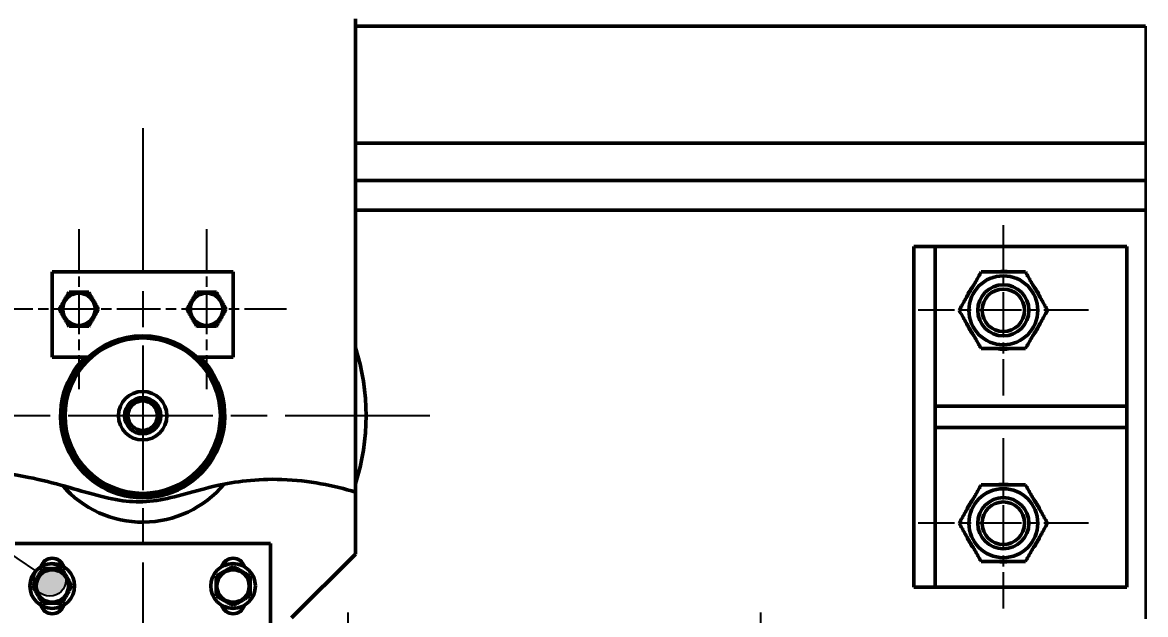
# Model space of a CAD drawing. Header units: millimetres. Extents: x 0 to 25230, y 0 to 17820.
# Drawn here: x 19714 to 21033, y 9835 to 10531 of the extents above; entities that cross this region are included whole.
import ezdxf

# ---------------------------------------------------------------- set-up
doc = ezdxf.new("R2010")
doc.units = ezdxf.units.MM
doc.header["$LTSCALE"] = 30
doc.linetypes.add('CHAIN', pattern=[0.7087, 0.4724, -0.0591, 0.1181, -0.0591])
for name, color, linetype, lineweight in [('Видимые тонкие (ГОСТ)', 7, 'Continuous', 35), ('Видимый контур (ГОСТ)', 7, 'Continuous', 50), ('Линия резьбы (ГОСТ)', 7, 'Continuous', 25), ('Маркер центра (ГОСТ)', 7, 'Continuous', 25), ('Обозначение (ГОСТ)', 7, 'Continuous', 25)]:
    doc.layers.add(name, color=color, linetype=linetype, lineweight=lineweight)
doc.styles.add('Увеличенный текст (ГОСТ)', font='GOST Common Italic.ttf')

# ---------------------------------------------------------------- blocks, each defined once
blk = doc.blocks.new('Номера позиций9')
at = {"layer": 'Обозначение (ГОСТ)'}
h = blk.add_hatch(color=256, dxfattribs=at)
edge = h.paths.add_edge_path(flags=0)
edge.add_arc((658.199, 329.188), 0.625, 0, 360)
for p, q in [((630.507, 347.612), (615.507, 347.612)), ((656.118, 330.573), (630.507, 347.612)), ((630.507, 332.612), (630.507, 347.612)), ((630.507, 332.612), (615.507, 332.612)), ((630.507, 317.612), (630.507, 332.612)), ((656.118, 330.573), (657.679, 329.534)), ((630.507, 317.612), (615.507, 317.612))]:
    blk.add_line(p, q, dxfattribs=at)
blk.add_circle((658.199, 329.188), 0.625, dxfattribs=at)
at = {"layer": 'Обозначение (ГОСТ)', "char_height": 5, "attachment_point": 5, "style": 'Увеличенный текст (ГОСТ)'}
for s, insert in [('11', (623.007, 353.862)), ('14', (623.007, 338.862)), ('15', (623.007, 323.862))]:
    blk.add_mtext(s, dxfattribs=dict(at, insert=insert))

msp = doc.modelspace()

# ---------------------------------------------------------------- linework, layer by layer
at = {"layer": 'Видимые тонкие (ГОСТ)'}
for p, q in [((21033.3907, 10526.3318), (21033.3907, 10388.8318)), ((21033.3907, 10388.8318), (21033.3907, 10345.0818)), ((21033.3907, 10345.0818), (21033.3907, 10310.0818)), ((21033.3907, 10310.0818), (21033.3907, 10305.0818)), ((21033.3907, 10305.0818), (21033.3907, 9830.0818))]:
    msp.add_line(p, q, dxfattribs=at)
at = {"layer": 'Видимый контур (ГОСТ)'}
for p, q in [((20105.0389, 9979.1398), (20105.0389, 10534.8813)), ((21033.3907, 10526.3318), (20105.0389, 10526.3318)), ((21033.3907, 10388.8318), (20105.0389, 10388.8318)), ((20105.0389, 10345.0818), (21033.3907, 10345.0818)), ((21033.3907, 10310.0818), (20105.0389, 10310.0818)), ((20761.2889, 10267.5818), (20761.2889, 9867.5818)), ((20761.2889, 10267.5818), (20776.2889, 10267.5818)), ((20786.2889, 10267.5818), (20776.2889, 10267.5818)), ((20786.2889, 10267.5818), (20786.2889, 10080.0818)), ((20786.2889, 10267.5818), (20816.2889, 10267.5818)), ((20816.2889, 10267.5818), (21001.2889, 10267.5818)), ((21011.2889, 10267.5818), (21001.2889, 10267.5818)), ((21011.2889, 10267.5818), (21011.2889, 10080.0818)), ((19748.7889, 10237.5818), (19748.7889, 10137.5818)), ((19961.2889, 10237.5818), (19748.7889, 10237.5818)), ((19961.2889, 10137.5818), (19961.2889, 10237.5818)), ((20868.7485, 10237.5818), (20868.7485, 10238.1405)), ((20869.2889, 10237.5818), (20869.2889, 10238.1081)), ((19748.7889, 10137.5818), (19791.3012, 10137.5818)), ((19918.7767, 10137.5818), (19961.2889, 10137.5818)), ((20786.2889, 10080.0818), (21011.2889, 10080.0818)), ((20786.2889, 10080.0818), (20786.2889, 10055.0818)), ((21011.2889, 10080.0818), (21011.2889, 10055.0818)), ((20786.2889, 10055.0818), (20786.2889, 9867.5818)), ((21011.2889, 10055.0818), (20786.2889, 10055.0818)), ((21011.2889, 10055.0818), (21011.2889, 9867.5818)), ((20105.0389, 9906.3318), (20105.0389, 9979.1398)), ((20868.7485, 9987.5818), (20868.7485, 9988.1405)), ((20869.2889, 9987.5818), (20869.2889, 9988.1081)), ((20005.0389, 9918.8318), (19705.0389, 9918.8318)), ((20005.0389, 9768.8318), (20005.0389, 9918.8318)), ((20105.0389, 9906.3318), (20030.0389, 9831.3318)), ((20761.2889, 9867.5818), (20776.2889, 9867.5818)), ((20786.2889, 9867.5818), (20776.2889, 9867.5818)), ((20786.2889, 9867.5818), (20816.2889, 9867.5818)), ((20816.2889, 9867.5818), (21001.2889, 9867.5818)), ((21011.2889, 9867.5818), (21001.2889, 9867.5818))]:
    msp.add_line(p, q, dxfattribs=at)
for centre, radius in [((20866.2889, 10192.5818), 40.5), ((20866.2889, 10192.5818), 30), ((20866.2889, 10192.5818), 25), ((19780.0389, 10193.8318), 19), ((19930.0389, 10193.8318), 19), ((19855.0389, 10068.8318), 93.75), ((19855.0389, 10068.8318), 91.25), ((19855.0389, 10068.8318), 28.4669), ((19855.0389, 10068.8318), 21.25), ((19855.0389, 10068.8318), 21.1687), ((19855.0389, 10068.8318), 17.2937), ((20866.2889, 9942.5818), 40.5), ((20866.2889, 9942.5818), 30), ((20866.2889, 9942.5818), 25), ((19748.7889, 9868.8318), 26.25), ((19748.7889, 9868.8318), 19), ((19961.2889, 9868.8318), 26.25), ((19961.2889, 9868.8318), 19)]:
    msp.add_circle(centre, radius, dxfattribs=at)
for centre, radius, start, end in [((20866.2889, 10192.5818), 45.625, 86.9097999, 99.4945245), ((20866.2889, 10192.5818), 45.625, 80.5054755, 86.2298863), ((20866.2889, 10192.5818), 45.625, 140.5054755, 159.4945245), ((20866.2889, 10192.5818), 45.625, 20.5054755, 39.4945245), ((20866.2889, 10192.5818), 45.625, 200.5054755, 219.4945245), ((20866.2889, 10192.5818), 45.625, 320.5054755, 339.4945245), ((19855.0389, 10068.8318), 262.5, 342.2472098, 17.7527902), ((19855.0389, 10068.8318), 96.4798, 134.5544062, 45.4455938), ((20866.2889, 10192.5818), 45.625, 260.5054755, 279.4945245), ((19855.0389, 10068.8318), 125, 221.0323641, 319.9192288), ((20866.2889, 9942.5818), 45.625, 86.9097999, 99.4945245), ((20866.2889, 9942.5818), 45.625, 80.5054755, 86.2298863), ((20866.2889, 9942.5818), 45.625, 140.5054755, 159.4945245), ((20866.2889, 9942.5818), 45.625, 20.5054755, 39.4945245), ((20866.2889, 9942.5818), 45.625, 200.5054755, 219.4945245), ((20866.2889, 9942.5818), 45.625, 320.5054755, 339.4945245), ((19748.7889, 9887.5818), 13.75, 16.7310047, 163.2689953), ((19961.2889, 9887.5818), 13.75, 16.7310047, 163.2689953), ((20866.2889, 9942.5818), 45.625, 260.5054755, 279.4945245), ((19748.7889, 9850.0818), 13.75, 196.7310047, 343.2689953), ((19961.2889, 9850.0818), 13.75, 196.7310047, 343.2689953)]:
    msp.add_arc(centre, radius, start, end, dxfattribs=at)
for points, weights in [([(20814.3274, 10192.5818), (20827.3178, 10215.0818), (20840.3082, 10237.5818)], [1, 1.15470053838, 1]), ([(20840.3082, 10237.5818), (20866.2889, 10237.5818), (20892.2697, 10237.5818)], [1, 1.15470053838, 1]), ([(20892.2697, 10237.5818), (20905.2601, 10215.0818), (20918.2505, 10192.5818)], [1, 1.15470053838, 1]), ([(19768.4919, 10213.8318), (19762.7184, 10203.8318), (19756.9449, 10193.8318)], [1.16025403784, 1.33974596216, 1.16025403784]), ([(19791.586, 10213.8318), (19780.0389, 10213.8318), (19768.4919, 10213.8318)], [1.16025403784, 1.33974596216, 1.16025403784]), ([(19803.133, 10193.8318), (19797.3595, 10203.8318), (19791.586, 10213.8318)], [1.16025403784, 1.33974596216, 1.16025403784]), ([(19918.4919, 10213.8318), (19912.7184, 10203.8318), (19906.9449, 10193.8318)], [1.16025403784, 1.33974596216, 1.16025403784]), ([(19941.586, 10213.8318), (19930.0389, 10213.8318), (19918.4919, 10213.8318)], [1.16025403784, 1.33974596216, 1.16025403784]), ([(19953.133, 10193.8318), (19947.3595, 10203.8318), (19941.586, 10213.8318)], [1.16025403784, 1.33974596216, 1.16025403784]), ([(19756.9449, 10193.8318), (19762.7184, 10183.8318), (19768.4919, 10173.8318)], [1.16025403784, 1.33974596216, 1.16025403784]), ([(19791.586, 10173.8318), (19797.3595, 10183.8318), (19803.133, 10193.8318)], [1.16025403784, 1.33974596216, 1.16025403784]), ([(19906.9449, 10193.8318), (19912.7184, 10183.8318), (19918.4919, 10173.8318)], [1.16025403784, 1.33974596216, 1.16025403784]), ([(19941.586, 10173.8318), (19947.3595, 10183.8318), (19953.133, 10193.8318)], [1.16025403784, 1.33974596216, 1.16025403784]), ([(20840.3082, 10147.5818), (20827.3178, 10170.0818), (20814.3274, 10192.5818)], [1, 1.15470053838, 1]), ([(20918.2505, 10192.5818), (20905.2601, 10170.0818), (20892.2697, 10147.5818)], [1, 1.15470053838, 1]), ([(19768.4919, 10173.8318), (19780.0389, 10173.8318), (19791.586, 10173.8318)], [1.16025403784, 1.33974596216, 1.16025403784]), ([(19918.4919, 10173.8318), (19930.0389, 10173.8318), (19941.586, 10173.8318)], [1.16025403784, 1.33974596216, 1.16025403784]), ([(20892.2697, 10147.5818), (20866.2889, 10147.5818), (20840.3082, 10147.5818)], [1, 1.15470053838, 1]), ([(20814.3274, 9942.5818), (20827.3178, 9965.0818), (20840.3082, 9987.5818)], [1, 1.15470053838, 1]), ([(20840.3082, 9987.5818), (20866.2889, 9987.5818), (20892.2697, 9987.5818)], [1, 1.15470053838, 1]), ([(20892.2697, 9987.5818), (20905.2601, 9965.0818), (20918.2505, 9942.5818)], [1, 1.15470053838, 1]), ([(20840.3082, 9897.5818), (20827.3178, 9920.0818), (20814.3274, 9942.5818)], [1, 1.15470053838, 1]), ([(20918.2505, 9942.5818), (20905.2601, 9920.0818), (20892.2697, 9897.5818)], [1, 1.15470053838, 1]), ([(20892.2697, 9897.5818), (20866.2889, 9897.5818), (20840.3082, 9897.5818)], [1, 1.15470053838, 1]), ([(19737.2419, 9888.8318), (19731.4684, 9878.8318), (19725.6949, 9868.8318)], [1.16025403784, 1.33974596216, 1.16025403784]), ([(19760.336, 9888.8318), (19748.7889, 9888.8318), (19737.2419, 9888.8318)], [1.16025403784, 1.33974596216, 1.16025403784]), ([(19771.883, 9868.8318), (19766.1095, 9878.8318), (19760.336, 9888.8318)], [1.16025403784, 1.33974596216, 1.16025403784]), ([(19961.2889, 9891.9258), (19951.2889, 9886.1523), (19941.2889, 9880.3788)], [1.16025403784, 1.33974596216, 1.16025403784]), ([(19981.2889, 9880.3788), (19971.2889, 9886.1523), (19961.2889, 9891.9258)], [1.16025403784, 1.33974596216, 1.16025403784]), ([(19941.2889, 9880.3788), (19941.2889, 9868.8318), (19941.2889, 9857.2848)], [1.16025403784, 1.33974596216, 1.16025403784]), ([(19981.2889, 9857.2848), (19981.2889, 9868.8318), (19981.2889, 9880.3788)], [1.16025403784, 1.33974596216, 1.16025403784]), ([(19725.6949, 9868.8318), (19731.4684, 9858.8318), (19737.2419, 9848.8318)], [1.16025403784, 1.33974596216, 1.16025403784]), ([(19760.336, 9848.8318), (19766.1095, 9858.8318), (19771.883, 9868.8318)], [1.16025403784, 1.33974596216, 1.16025403784]), ([(19737.2419, 9848.8318), (19748.7889, 9848.8318), (19760.336, 9848.8318)], [1.16025403784, 1.33974596216, 1.16025403784]), ([(19941.2889, 9857.2848), (19951.2889, 9851.5113), (19961.2889, 9845.7378)], [1.16025403784, 1.33974596216, 1.16025403784]), ([(19961.2889, 9845.7378), (19971.2889, 9851.5113), (19981.2889, 9857.2848)], [1.16025403784, 1.33974596216, 1.16025403784])]:
    msp.add_rational_spline(points, weights, degree=2, dxfattribs=at)
msp.add_open_spline([(19605.0389, 10002.0155), (19655.5512, 10007.9596), (19699.5094, 10001.0161), (19757.097, 9988.7086), (19782.7094, 9980.0675), (19830.7177, 9967.9565), (19849.0358, 9965.893), (19893.7237, 9972.7629), (19915.3749, 9980.6431), (19963.489, 9991.2724), (19988.413, 9994.9697), (20050.5073, 9992.8254), (20080.0556, 9986.8224), (20105.0389, 9979.1398)], degree=3, knots=[0.050422132, 0.050422132, 0.050422132, 0.050422132, 6.169552025, 6.169552025, 13.1684522, 13.1684522, 20.799555406, 20.799555406, 28.159297572, 28.159297572, 33.804326252, 33.804326252, 39.723516322, 39.723516322, 39.723516322, 39.723516322], dxfattribs=at)
at = {"layer": 'Линия резьбы (ГОСТ)'}
for centre, radius, start, end in [((20866.2889, 10192.5818), 25.4725, 350, 260), ((19855.0389, 10068.8318), 20, 260, 170), ((20866.2889, 9942.5818), 25.4725, 350, 260)]:
    msp.add_arc(centre, radius, start, end, dxfattribs=at)
at = {"layer": 'Маркер центра (ГОСТ)', "linetype": 'CHAIN', "ltscale": 11.993792}
for p, q in [((19855.0389, 10406.3318), (19855.0389, 9731.3318)), ((20192.5389, 10068.8318), (19517.5389, 10068.8318))]:
    msp.add_line(p, q, dxfattribs=at)
at = {"layer": 'Маркер центра (ГОСТ)', "linetype": 'CHAIN', "ltscale": 3.481192}
for p, q in [((19780.0389, 10287.8318), (19780.0389, 10099.8318)), ((19930.0389, 10287.8318), (19930.0389, 10099.8318)), ((19874.0389, 10193.8318), (19686.0389, 10193.8318)), ((20024.0389, 10193.8318), (19836.0389, 10193.8318))]:
    msp.add_line(p, q, dxfattribs=at)
at = {"layer": 'Маркер центра (ГОСТ)', "linetype": 'CHAIN', "ltscale": 3.703402}
for p, q in [((20866.2889, 10292.5818), (20866.2889, 10092.5818)), ((20966.2889, 10192.5818), (20766.2889, 10192.5818)), ((20866.2889, 10042.5818), (20866.2889, 9842.5818)), ((20966.2889, 9942.5818), (20766.2889, 9942.5818))]:
    msp.add_line(p, q, dxfattribs=at)
at = {"layer": 'Маркер центра (ГОСТ)', "linetype": 'CHAIN', "ltscale": 4.16634}
for p, q in [((20096.0514, 9837.7885), (20096.0514, 9612.7885)), ((20581.0514, 9837.7885), (20581.0514, 9612.7885))]:
    msp.add_line(p, q, dxfattribs=at)

# ---------------------------------------------------------------- block references
at = {"layer": 'Обозначение (ГОСТ)', "xscale": 30, "yscale": 30, "zscale": 30}
msp.add_blockref('Номера позиций9', (0, 0), dxfattribs=at)

doc.saveas('drawing.dxf')
